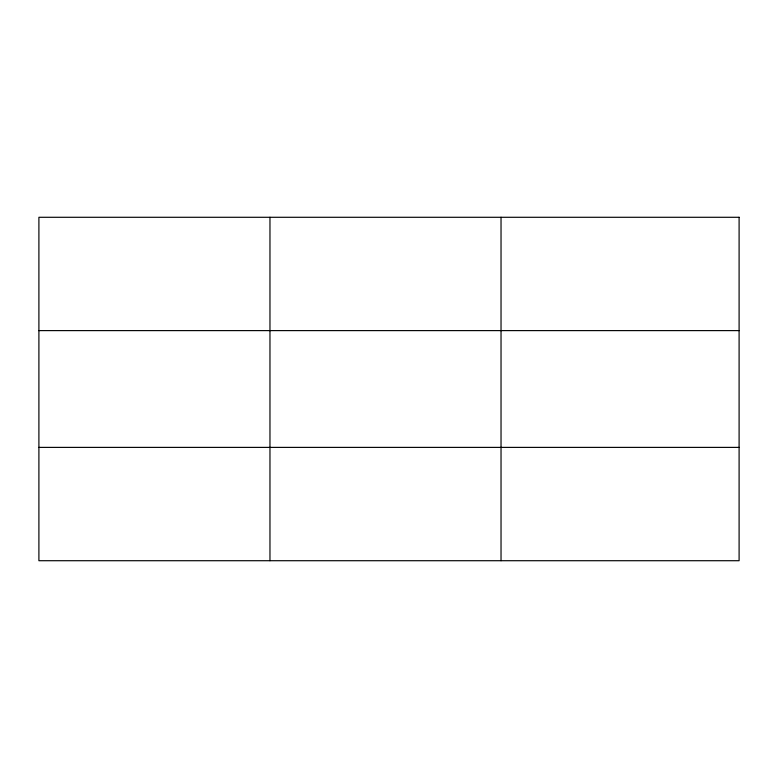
<?xml version="1.0" encoding="UTF-8"?>
<svg xmlns="http://www.w3.org/2000/svg" width="778" height="778" viewBox="0 0 778 778"><rect width="100%" height="100%" fill="white"/><g stroke="black" fill="none" stroke-linecap="round" stroke-linejoin="round"><path stroke-width="1.17" d="M269.966 217.286L269.966 560.714M501.032 217.286L501.032 560.714M38.9 330.611L739.1 330.611M38.9 447.389L739.1 447.389M739.1 217.286L739.1 560.714L38.9 560.714L38.9 217.286L739.1 217.286"/></g></svg>
